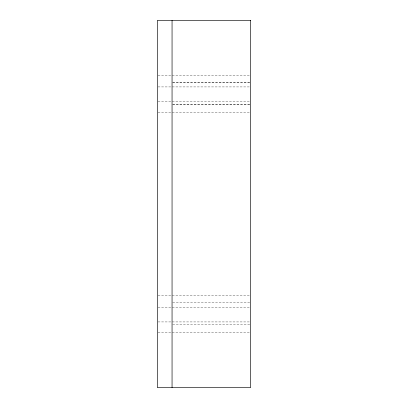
<?xml version="1.0" encoding="UTF-8"?>
<svg xmlns="http://www.w3.org/2000/svg" width="408" height="408" viewBox="0 0 408 408"><rect width="100%" height="100%" fill="white"/><g stroke="black" fill="none" stroke-linecap="round" stroke-linejoin="round"><path stroke-width="0.31" stroke-dasharray="2.04 1.53" d="M157.998 75.48L250.634 75.48M172.686 82.171L250.634 82.171M172.686 82.523L250.634 82.523M157.998 86.919L250.634 86.919M157.998 101.607L250.634 101.607M172.686 104.203L250.634 104.203M172.686 104.555L250.634 104.555M157.998 112.2L250.634 112.2M157.998 295.8L250.634 295.8M172.686 302.486L250.634 302.486M157.998 307.239L250.634 307.239M157.998 321.927L250.634 321.927M172.686 324.518L250.634 324.518M157.998 332.52L250.634 332.52"/><path stroke-width="0.61" d="M172.054 20.4L172.054 387.6M250.634 20.4L157.366 20.4L157.366 387.6L250.634 387.6L250.634 20.4"/></g></svg>
